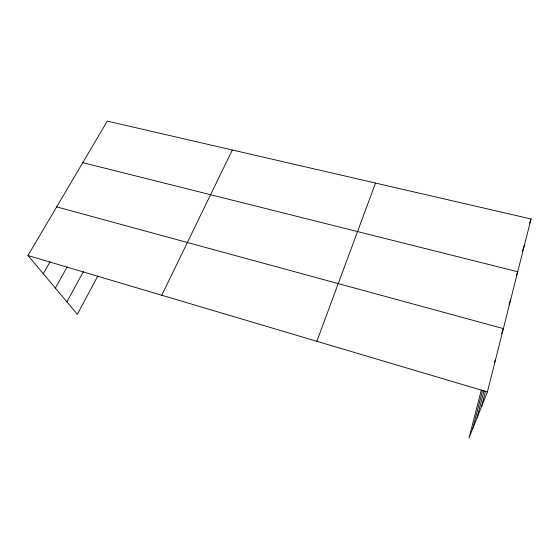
<?xml version="1.0" encoding="UTF-8"?>
<svg xmlns="http://www.w3.org/2000/svg" width="559" height="559" viewBox="0 0 559 559"><rect width="100%" height="100%" fill="white"/><g stroke="black" fill="none" stroke-linecap="round" stroke-linejoin="round"><path stroke-width="0.84" d="M481.376 389.854L469.057 437.872L487.385 391.929L531.05 218.967L107.3 121.128L27.95 255.519L77.352 314.27L97.825 276.006M477.1 417.713L484.073 390.357M481.599 406.435L485.422 391.391M472.851 428.362L482.585 390.308M529.659 223.027L531.05 218.967M522.253 251.354L524.51 244.884M516.299 275.769L517.725 271.751L82.781 162.655M508.963 304.403L510.688 299.638M316.841 341.29L375.536 183.059M501.556 333.492L503.373 328.601L56.676 206.872M494.324 362.798L495.54 359.626M161.761 295.25L232.306 149.987M66.898 301.832L83.459 271.527M55.334 288.081L67.115 267.013M43.253 273.714L50.114 261.738M27.95 255.519L487.385 391.929"/></g></svg>
